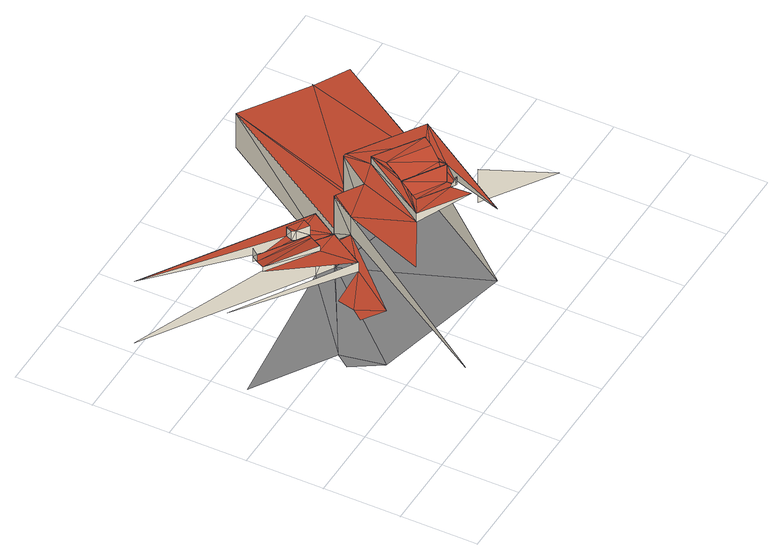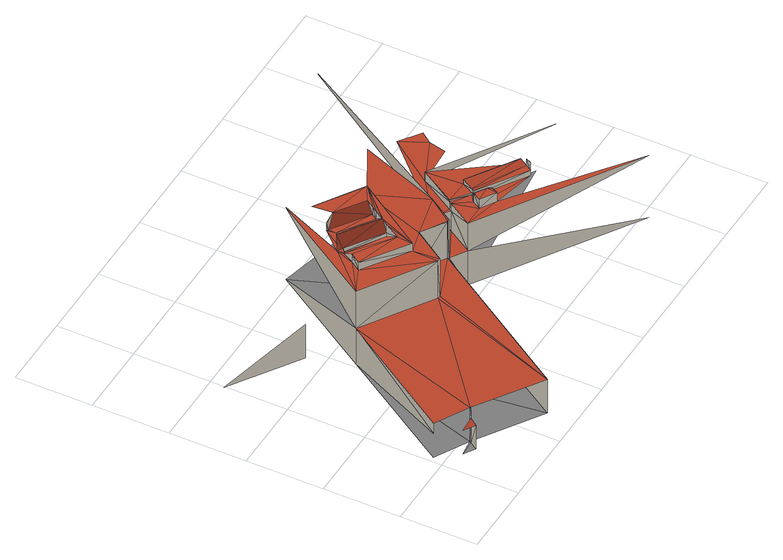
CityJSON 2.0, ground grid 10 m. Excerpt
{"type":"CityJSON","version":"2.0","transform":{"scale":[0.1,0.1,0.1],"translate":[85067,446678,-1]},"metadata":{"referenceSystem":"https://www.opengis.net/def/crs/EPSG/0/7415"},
"CityObjects":{
"building1":{"type":"Building","attributes":{"oorspronkelijk_bouwjaar":1928,"status":"Pand in gebruik","geconstateerd":false,"h_maaiveld":-0.438,"dak_type":"slanted","pw_datum":"2013-12-01","pw_actueel":"yes","pw_bron":"ahn3","reconstructie_methode":"tudelft3d-geoflow","versie_methode":"v21.03.1","kas_warenhuis":false,"ondergronds_type":"above ground","lod11_replace":false,"reconstruction_skipped":false},"geometry":[{"type":"MultiSurface","lod":"2.2","boundaries":[[[0,1,2]],[[3,4,5]],[[0,2,6]],[[7,0,6]],[[8,9,6]],[[10,11,4]],[[12,13,14]],[[15,12,14]],[[16,17,18]],[[19,13,16]],[[8,18,17]],[[20,21,22]],[[23,14,13]],[[5,4,24]],[[25,16,18]],[[14,26,27]],[[19,16,25]],[[2,21,6]],[[19,23,13]],[[28,29,30]],[[27,26,31]],[[23,26,14]],[[27,31,29]],[[32,8,6]],[[25,18,19]],[[18,8,33]],[[19,18,34]],[[30,35,28]],[[36,35,11]],[[37,31,38]],[[38,31,39]],[[19,34,23]],[[26,34,40]],[[33,34,18]],[[39,31,26]],[[37,29,31]],[[23,34,26]],[[38,41,37]],[[32,6,42]],[[33,8,32]],[[41,29,37]],[[43,26,40]],[[38,39,43]],[[43,39,26]],[[34,33,40]],[[44,38,43]],[[6,21,42]],[[38,45,41]],[[40,46,43]],[[41,47,29]],[[33,32,40]],[[44,45,38]],[[32,46,40]],[[4,11,48]],[[20,49,50]],[[44,43,47]],[[45,47,41]],[[32,42,46]],[[47,43,46]],[[48,24,4]],[[46,42,51]],[[45,44,47]],[[24,52,5]],[[42,21,51]],[[51,21,53]],[[29,47,30]],[[46,51,30]],[[35,51,53]],[[21,54,53]],[[47,46,30]],[[30,51,35]],[[54,55,53]],[[53,55,35]],[[20,56,21]],[[21,55,54]],[[35,55,11]],[[56,55,21]],[[56,20,57]],[[58,20,50]],[[59,50,60]],[[61,62,59]],[[55,48,11]],[[59,62,63]],[[57,20,58]],[[56,57,55]],[[55,24,48]],[[64,61,59]],[[57,24,55]],[[57,65,24]],[[66,65,57]],[[24,65,67]],[[59,68,50]],[[69,62,61]],[[59,63,70]],[[60,64,59]],[[71,59,70]],[[62,69,72]],[[57,58,66]],[[66,73,65]],[[64,69,61]],[[63,62,72]],[[63,72,70]],[[58,73,66]],[[59,71,74]],[[68,58,50]],[[75,72,69]],[[76,69,64]],[[75,70,72]],[[77,78,71]],[[73,79,65]],[[74,68,59]],[[76,75,69]],[[70,80,71]],[[81,76,64]],[[82,81,64]],[[71,78,74]],[[58,83,73]],[[84,77,85]],[[78,77,84]],[[71,86,77]],[[81,82,76]],[[82,87,76]],[[88,70,75]],[[87,75,76]],[[77,89,85]],[[90,24,67]],[[78,84,74]],[[80,70,88]],[[58,68,83]],[[90,52,24]],[[87,91,75]],[[83,79,73]],[[71,80,86]],[[84,85,92]],[[91,88,75]],[[86,89,77]],[[65,93,67]],[[85,89,92]],[[94,91,87]],[[95,83,68]],[[83,95,79]],[[80,88,94]],[[94,88,91]],[[95,96,79]],[[80,94,86]],[[84,97,74]],[[86,98,89]],[[74,97,68]],[[84,92,99]],[[94,100,86]],[[100,98,86]],[[98,92,89]],[[101,94,102]],[[95,68,103]],[[94,92,100]],[[98,100,92]],[[79,93,65]],[[94,104,92]],[[99,97,84]],[[104,99,92]],[[97,103,68]],[[95,105,96]],[[99,104,103]],[[105,52,90]],[[101,102,105]],[[97,99,103]],[[101,104,94]],[[103,101,95]],[[96,93,79]],[[67,106,90]],[[104,101,103]],[[101,105,95]],[[93,106,67]],[[96,105,107]],[[96,107,93]],[[108,109,110]],[[105,90,111]],[[90,106,112]],[[90,112,113]],[[107,105,114]],[[114,105,111]],[[107,115,112]],[[116,115,107]],[[112,115,117]],[[115,118,117]],[[118,119,117]],[[120,112,117]],[[120,117,119]],[[118,115,121]]],"semantics":{"surfaces":[{"type":"RoofSurface"},{"type":"GroundSurface"},{"type":"WallSurface"}],"values":[0,1,0,0,2,1,2,2,2,0,0,2,0,1,2,2,0,0,0,0,0,2,0,2,2,0,2,2,2,2,2,2,2,0,0,2,2,0,2,2,2,0,2,0,2,2,0,0,0,2,2,0,0,1,0,2,2,2,0,1,2,2,1,0,2,0,2,2,2,0,2,0,0,2,2,2,2,0,0,2,0,2,0,0,2,2,0,2,2,2,2,2,2,0,0,0,2,0,2,0,2,2,2,0,0,0,0,0,2,0,2,0,0,2,0,0,2,2,2,0,2,2,0,0,2,1,0,2,0,1,0,2,0,0,2,2,2,0,0,0,2,2,2,2,0,0,2,2,0,0,2,0,0,0,0,2,0,0,0,2,2,2,2,2,2,2,0,0,0,1,0,2,2,0,0,2,2,1,1,0,2,2,2,2,2,2,1,1,0]}}]}
},
"vertices":[
[104,170,89],[93,156,89],[120,137,89],[96,175,6],[109,193,6],[120,137,6],[164,197,89],[109,193,89],[164,197,103],[19,289,101],[8,257,6],[216,281,6],[105,297,119],[105,297,109],[110,305,109],[110,305,121],[99,286,110],[99,286,103],[161,245,103],[170,261,109],[215,234,117],[215,234,89],[70,7,98],[172,265,109],[239,267,6],[161,245,110],[172,265,101],[110,305,101],[16,408,101],[167,292,101],[216,281,101],[163,283,101],[193,244,101],[193,244,103],[170,261,103],[216,281,59],[16,408,6],[163,283,115],[166,279,115],[166,279,101],[170,261,101],[167,292,115],[193,244,89],[181,269,101],[181,269,115],[187,280,115],[195,247,101],[187,280,101],[237,268,6],[175,128,117],[243,164,117],[195,247,89],[306,93,6],[195,247,59],[215,234,59],[237,268,59],[237,268,117],[239,267,117],[272,247,117],[243,164,130],[303,125,130],[264,176,130],[270,186,130],[275,193,130],[301,151,130],[240,267,61],[240,267,117],[240,267,6],[304,256,118],[270,186,117],[283,205,130],[283,206,130],[275,193,117],[272,247,61],[304,256,130],[318,165,118],[318,154,118],[290,215,117],[290,215,130],[301,290,61],[333,173,131],[318,154,130],[320,153,130],[301,290,118],[303,236,130],[290,215,112],[338,184,118],[320,153,118],[333,173,130],[338,184,112],[395,232,6],[333,173,118],[345,189,118],[365,464,58],[345,180,118],[305,290,118],[305,290,61],[362,217,130],[344,189,117],[353,204,130],[344,189,118],[395,232,118],[306,93,117],[362,217,118],[353,204,118],[395,232,61],[365,464,6],[449,409,58],[413,176,57],[502,118,6],[413,176,6],[493,385,43],[449,409,6],[493,385,6],[493,385,58],[450,411,43],[450,411,58],[450,411,6],[457,421,42],[457,421,6],[472,412,6],[472,412,42]
]}
